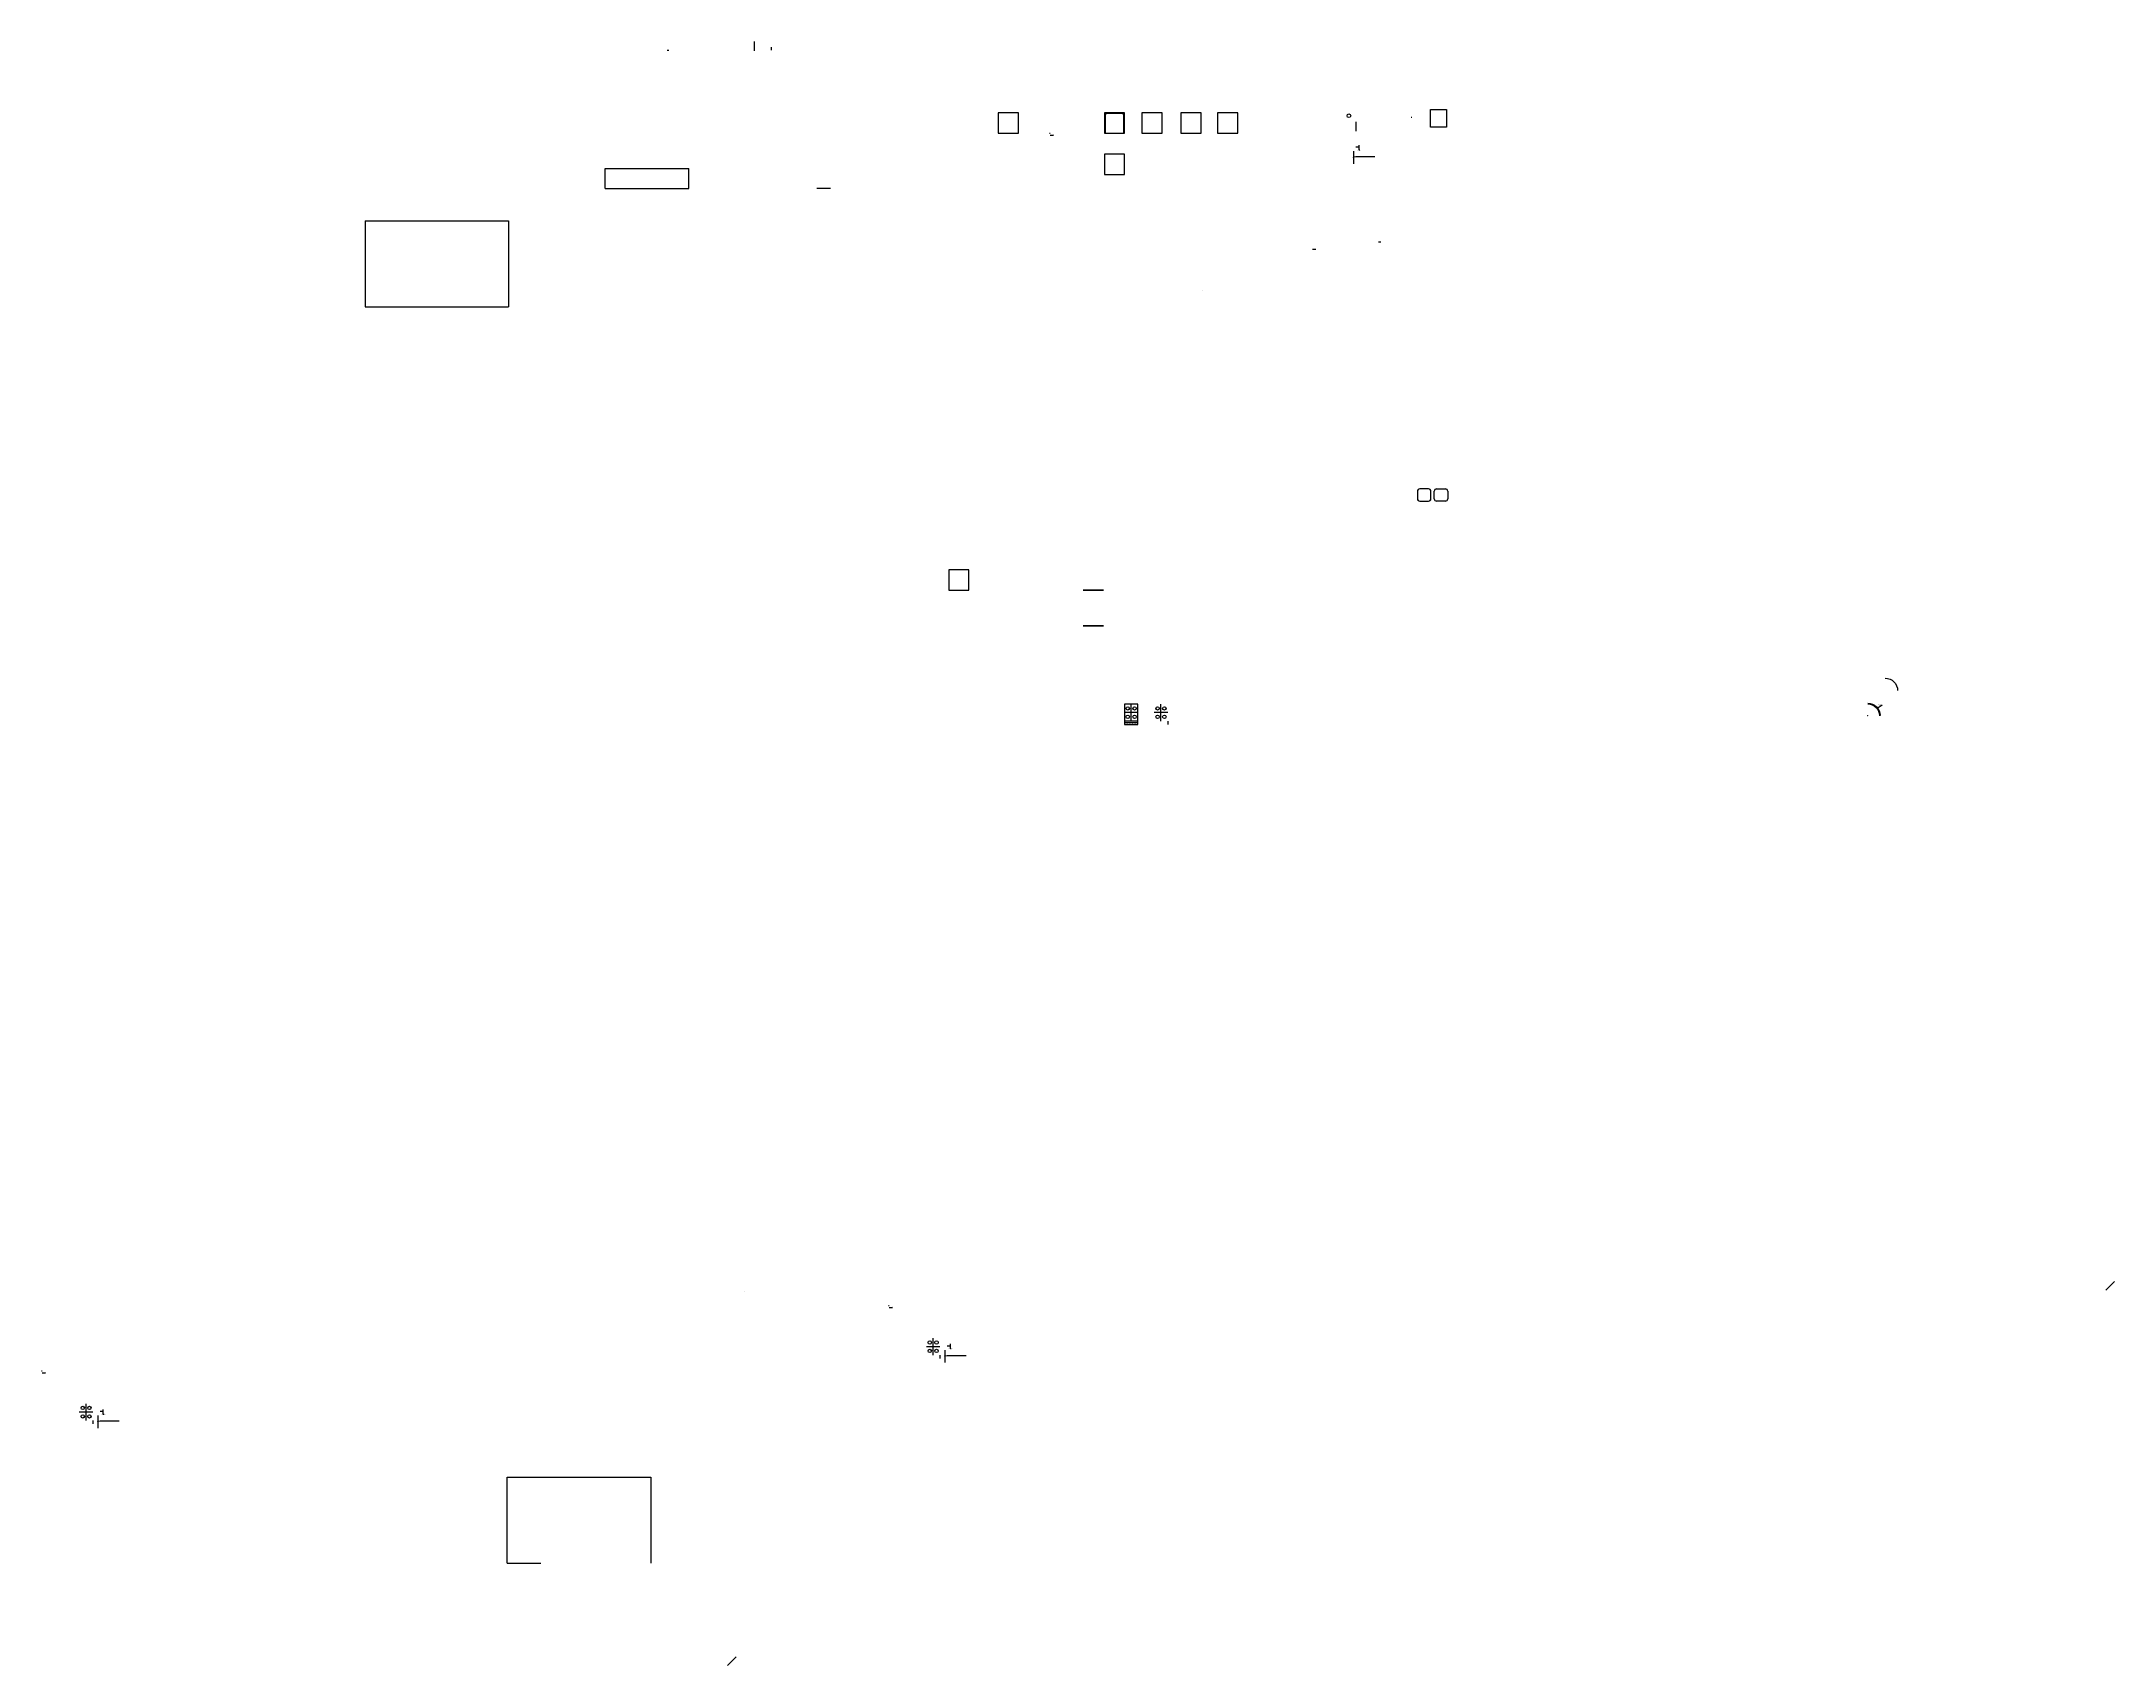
# Model space of a CAD drawing. Header units: millimetres. Extents: x -239 to 805, y -779 to 510.
# Drawn here: x 191 to 805, y 29 to 510 of the extents above; entities that cross this region are included whole.
import ezdxf

# ---------------------------------------------------------------- set-up
doc = ezdxf.new("R2010")
doc.units = ezdxf.units.MM
doc.header["$MEASUREMENT"] = 0
doc.layers.add('Ajutătoare', color=10, linetype='Continuous')
doc.layers.add('Mobilier', color=50, linetype='Continuous', plot=False)
doc.layers.add('Utilitati', color=130, linetype='Continuous', plot=False)
doc.styles.get("Standard").update_dxf_attribs({"font": 'arial.ttf'})
doc.dimstyles.get("Standard").update_dxf_attribs({"dimtxt": 0.18, "dimasz": 0.18, "dimexe": 0.18, "dimexo": 0.0625, "dimgap": 0.09, "dimtad": 0, "dimtih": 1, "dimtoh": 1, "dimdec": 4, "dimzin": 0, "dimdsep": 46, "dimtxsty": 'Standard', "dimcen": 0.09, "dimadec": 0, "dimazin": 0, "dimtfac": 1, "dimtdec": 4, "dimtofl": 0, "dimtmove": 0, "dimatfit": 3, "dimfxl": 1, "dimtolj": 1, "dimtzin": 0, "dimarcsym": 0})

# ---------------------------------------------------------------- blocks, each defined once
blk = doc.blocks.new('A$Cea5894a0')
at = {"layer": 'Ajutătoare'}
for p, q in [((-21.73, 130.68, 8.8), (-21.73, 130.68, 12.8)), ((21.06, 126.48, 17), (21.26, 126.48, 17)), ((21.26, 126.48, 17), (21.26, 126.48, 13.6)), ((21.26, 126.48, 0.9), (21.26, 126.48, 2.9)), ((21.26, 126.48, 3.1), (21.26, 126.48, 5.1)), ((21.26, 126.48, 5.3), (21.26, 126.48, 9.35)), ((21.26, 125.88, 14.3), (22.26, 125.88, 14.3)), ((22.26, 126.08, 0.9), (22.26, 126.08, 7.9)), ((22.26, 125.88, 14.3), (22.26, 125.88, 15.3)), ((37.71, 113.28, 13.97), (37.71, 109.54, 13.97)), ((37.71, 111.41, 13.97), (37.71, 111.51, 12.37)), ((38.41, 114.41, 10.18), (38.41, 114.41, 9.3)), ((39.38, 113.58, 13.96), (39.38, 115.08, 13.96)), ((39.38, 114.41, 13.96), (39.38, 114.41, 12.46)), ((39.38, 114.41, 12.46), (39.38, 114.41, 9.46)), ((39.38, 114.41, 9.46), (39.38, 114.41, 8.96)), ((39.63, 113.58, 13.96), (39.38, 113.58, 13.96)), ((-91.85, 75.63), (-49.35, 75.63)), ((-91.85, 50.13), (-91.85, 75.63)), ((-49.35, 75.63), (-49.35, 50.13)), ((-91.85, 50.13), (-81.85, 50.13)), ((-24.01, 22.48, 10), (-26.63, 19.87, 10))]:
    blk.add_line(p, q, dxfattribs=at)
at = {"layer": 'Ajutătoare', "extrusion": (1, 2.22045e-16, 2.06729e-17)}
blk.add_line((39.38, 114.41, 10.18), (38.41, 114.41, 10.18), dxfattribs=at)
at = {"layer": 'Ajutătoare', "extrusion": (0, 0, -1)}
blk.add_line((38.42, 111.65, 12.26), (44.02, 111.65, 12.26), dxfattribs=at)
at = {"layer": 'Ajutătoare', "elevation": 12.26}
blk.add_lwpolyline([(37.88, 111.58), (38.42, 111.65)], dxfattribs=at)
at = {"layer": 'Utilitati', "color": 1}
for p, q in [((34.27, 114.26), (34.27, 116.76)), ((34.27, 114.26), (32.27, 114.26)), ((34.27, 111.76), (34.27, 114.26)), ((36.27, 114.26), (34.27, 114.26))]:
    blk.add_line(p, q, dxfattribs=at)
at = {"layer": 'Utilitati'}
blk.add_line((36.27, 111.76), (36.27, 110.76), dxfattribs=at)
at = {"layer": 'Utilitati', "extrusion": (0, -1, -2.22045e-16)}
for p, q in [((38.83, 113.58, 14.91), (38.83, 113.58, 14.41)), ((39.93, 113.58, 14.91), (39.93, 113.58, 14.41))]:
    blk.add_line(p, q, dxfattribs=at)
at = {"layer": 'Utilitati', "color": 1}
for centre in [(33.27, 115.51), (33.27, 113.01), (35.27, 115.51), (35.27, 113.01)]:
    blk.add_circle(centre, 0.5, dxfattribs=at)
blk = doc.blocks.new('*D7')
at = {"color": 0, "lineweight": -2, "transparency": 16777216}
for p, q in [((736.18, 313.13), (735.06, 312.3)), ((736, 313.13), (736.18, 313.13)), ((731.84, 310.01), (732.02, 310.01)), ((731.93, 309.92), (731.93, 310.1))]:
    blk.add_line(p, q, dxfattribs=at)
at = {"color": 0, "transparency": 16777216}
blk.add_solid([(735.04, 312.33), (735.08, 312.28), (734.91, 312.2)], dxfattribs=at)
at = {"layer": 'Defpoints', "color": 0, "transparency": 16777216}
for p in [(731.93, 310.01, 0.05), (734.91, 312.2, 0.05)]:
    blk.add_point(p, dxfattribs=at)
at = {"color": 0, "transparency": 16777216, "insert": (735.45, 313.13), "char_height": 0.18, "attachment_point": 5}
blk.add_mtext('\\A1;R3.7000', dxfattribs=at)

msp = doc.modelspace()

# ---------------------------------------------------------------- linework, layer by layer
at = {"layer": 'Ajutătoare'}
for p, q in [((376.43229, 507.03703, -10), (376.93229, 507.03703, -10)), ((489.68939, 482.46082, -9.58835), (489.88939, 482.46082, -9.58835)), ((489.88939, 482.46082, -9.58835), (489.88939, 482.46082, -12.98835)), ((489.88939, 482.46082, -25.68835), (489.88939, 482.46082, -23.68835)), ((489.88939, 482.46082, -23.48835), (489.88939, 482.46082, -21.48835)), ((489.88939, 482.46082, -21.28835), (489.88939, 482.46082, -17.23835)), ((489.88939, 481.86082, -12.28835), (490.88939, 481.86082, -12.28835)), ((490.88939, 482.06082, -25.68835), (490.88939, 482.06082, -18.68835)), ((490.88939, 481.86082, -12.28835), (490.88939, 481.86082, -11.28835)), ((581.33517, 477.44635, 4.17), (581.33517, 478.94635, 4.17)), ((579.67383, 477.14346, 4.18), (579.67383, 473.40346, 4.18)), ((579.67383, 475.27346, 4.18), (579.67383, 475.37346, 2.58)), ((581.33517, 478.27346, 4.17), (581.33517, 478.27346, 2.67)), ((581.33517, 478.27346, 2.67), (581.33517, 478.27346, -0.33)), ((581.58517, 477.44635, 4.17), (581.33517, 477.44635, 4.17)), ((424.78921, 466.04132, -13.88835), (420.77921, 466.04132, -13.88835)), ((424.78921, 466.04132, -8.88835), (424.78921, 466.04132, -9.88835)), ((424.78921, 466.04132, -8.88835), (424.78921, 466.04132, -13.88835)), ((287.02827, 456.5352, -19.88835), (329.52827, 456.5352, -19.88835)), ((287.02827, 456.5352, -19.88835), (287.02827, 431.0352, -19.88835)), ((329.52827, 456.5352, -19.88835), (329.52827, 431.0352, -19.88835)), ((567.52701, 448.12811, -39.78835), (568.52701, 448.12811, -39.78835)), ((568.52701, 448.12811, -39.78835), (568.52701, 448.12811, -38.78835)), ((534.99919, 435.90195, -40.28835), (534.99919, 435.90195, -33.28835)), ((287.02827, 431.0352, -19.88835), (329.52827, 431.0352, -19.88835)), ((513.86084, 310.90737, -21.88835), (513.86084, 313.40737, -21.88835)), ((513.86084, 310.90737, -21.88835), (511.86084, 310.90737, -21.88835)), ((515.86084, 307.90737, -21.88835), (511.86084, 307.90737, -21.88835)), ((513.86084, 308.40737, -21.88835), (513.86084, 310.90737, -21.88835)), ((515.86084, 310.90737, -21.88835), (513.86084, 310.90737, -21.88835)), ((805.02219, 142.4916, 10.00003), (802.4059, 139.87531, 10.00003)), ((191.20739, 116.02619, 3.11165), (191.40739, 116.02619, 3.11165)), ((191.40739, 116.02619, 3.11165), (191.40739, 116.02619, -0.28835)), ((191.40739, 116.02619, -12.98835), (191.40739, 116.02619, -10.98835)), ((191.40739, 116.02619, -10.78835), (191.40739, 116.02619, -8.78835)), ((191.40739, 116.02619, -8.58835), (191.40739, 116.02619, -4.53835)), ((191.40739, 115.42619, 0.41165), (192.40739, 115.42619, 0.41165)), ((192.40739, 115.62619, -12.98835), (192.40739, 115.62619, -5.98835)), ((192.40739, 115.42619, 0.41165), (192.40739, 115.42619, 1.41165)), ((209.52289, 103.12877, 0.07), (209.52289, 104.62877, 0.07)), ((207.86156, 102.82587, 0.08), (207.86156, 99.08587, 0.08)), ((207.86156, 100.95587, 0.08), (207.86156, 101.05587, -1.52)), ((208.56055, 103.95587, -3.70369), (208.56055, 103.95587, -4.59031)), ((209.52289, 103.95587, 0.07), (209.52289, 103.95587, -1.43)), ((209.52289, 103.95587, -1.43), (209.52289, 103.95587, -4.43)), ((209.52289, 103.95587, -4.43), (209.52289, 103.95587, -4.93)), ((209.77289, 103.12877, 0.07), (209.52289, 103.12877, 0.07))]:
    msp.add_line(p, q, dxfattribs=at)
at = {"layer": 'Ajutătoare', "extrusion": (1, 2.22045e-16, 2.06729e-17)}
for p, q in [((581.33517, 478.27346, 0.39631), (580.37283, 478.27346, 0.39631)), ((209.52289, 103.95587, -3.70369), (208.56055, 103.95587, -3.70369))]:
    msp.add_line(p, q, dxfattribs=at)
at = {"layer": 'Ajutătoare', "extrusion": (0, 0, -1)}
for p, q in [((580.37517, 475.51635, 2.47), (585.9805, 475.51635, 2.47)), ((208.56289, 101.19877, -1.63), (214.16822, 101.19877, -1.63))]:
    msp.add_line(p, q, dxfattribs=at)
at = {"layer": 'Ajutătoare', "extrusion": (1, 2.22045e-16, 2.06729e-17)}
for points, elevation in [([(509.61069, -7.43376, -0.434534242), (506.85359, -5, 6.518268931)], 402.18652), ([(485.77346, 0.03624, -0.434534242), (483.01635, 2.47, 6.518268931)], 580.37517)]:
    msp.add_lwpolyline(points, format="xyb", dxfattribs=dict(at, elevation=elevation))
at = {"layer": 'Ajutătoare', "extrusion": (1, -4.93038e-32, 0), "elevation": 407.31973}
msp.add_lwpolyline([(507.04716, -6.06231, 0.443128998), (507.87427, -6.81231, -3.294158925)], format="xyb", dxfattribs=at)
at = {"layer": 'Ajutătoare'}
for points, elevation in [([(579.83993, 475.44482), (580.37517, 475.51635)], 2.47), ([(208.02765, 101.12724), (208.56289, 101.19877)], -1.63)]:
    msp.add_lwpolyline(points, dxfattribs=dict(at, elevation=elevation))
for points in [[(505.68029, 347.1987, -13.88835), (499.68029, 347.1987, -13.88835), (499.68029, 347.1987, -15.38835), (505.68029, 347.1987, -15.38835)], [(499.68029, 347.1987, -23.88835), (499.68029, 347.1987, -21.88835), (505.68029, 347.1987, -21.88835), (505.68029, 347.1987, -23.88835)], [(505.68029, 347.1987, -15.38835), (499.68029, 347.1987, -15.38835), (499.68029, 347.1987, -21.88835), (505.68029, 347.1987, -21.88835)], [(499.68029, 336.60391, -21.88835), (505.68029, 336.60391, -21.88835), (505.68029, 336.60391, -15.38835), (499.68029, 336.60391, -15.38835)]]:
    msp.add_polyline3d(points, close=True, dxfattribs=at)
msp.add_circle((578.33517, 487.62047, -0.16403), 0.54, dxfattribs=at)
for p in [(512.66084, 307.90737, -21.88835), (513.46084, 307.90737, -21.88835), (514.26084, 307.90737, -21.88835), (515.06084, 307.90737, -21.88835)]:
    msp.add_point(p, dxfattribs=at)
at = {"layer": 'Mobilier'}
for p, q in [((358.12285, 466.04132, -18.88835), (358.12285, 472.04132, -18.88835)), ((358.12285, 472.04132, -18.88835), (382.92285, 472.04132, -18.88835)), ((382.92285, 466.04132, -18.88835), (382.92285, 472.04132, -18.88835)), ((358.12285, 466.04132, -18.88835), (382.92285, 466.04132, -18.88835))]:
    msp.add_line(p, q, dxfattribs=at)
at = {"layer": 'Mobilier', "extrusion": (0, 0, -1)}
for centre, radius in [((-737.09897, 317.42029), 3.7), ((-737.09897, 317.42029, -0.1), 3.7), ((-731.92871, 310.00927, -0.05), 3.7), ((-731.93928, 309.9955, -0.05), 3.5)]:
    msp.add_arc(centre, radius, 90, 180, dxfattribs=at)
at = {"layer": 'Utilitati'}
for p, q in [((480.49923, 488.46082, -27.58835), (474.49923, 488.46082, -27.58835)), ((474.49923, 488.46082, -27.58835), (474.49923, 482.46082, -27.58835)), ((480.49923, 482.46082, -27.58835), (480.49923, 488.46082, -27.58835)), ((596.92624, 487.14364, -14.83835), (596.71914, 487.14364, -14.83835)), ((602.4467, 489.47824, -14.88835), (607.1767, 489.47824, -14.88835)), ((602.4467, 484.27824, -14.88835), (602.4467, 489.47824, -14.88835)), ((607.1767, 489.47824, -14.88835), (607.1767, 484.27824, -14.88835)), ((474.49923, 482.46082, -27.58835), (480.49923, 482.46082, -27.58835)), ((607.1767, 484.27824, -14.88835), (602.4467, 484.27824, -14.88835)), ((587.12624, 450.27033, -14.87835), (587.79624, 450.27033, -14.87835)), ((603.59726, 374.22656, -14.88835), (603.59726, 376.42656, -14.88835)), ((604.29726, 377.12656, -14.88835), (606.89726, 377.12656, -14.88835)), ((607.59726, 376.42656, -14.88835), (607.59726, 374.22656, -14.88835)), ((606.89726, 373.52656, -14.88835), (604.29726, 373.52656, -14.88835)), ((459.83311, 353.1987, -23.88835), (459.83311, 347.1987, -23.88835)), ((465.83311, 353.1987, -23.88835), (459.83311, 353.1987, -23.88835)), ((465.83311, 347.1987, -23.88835), (465.83311, 353.1987, -23.88835)), ((459.83311, 347.1987, -23.88835), (465.83311, 347.1987, -23.88835)), ((511.86084, 313.40737, -21.88835), (511.86084, 308.40737, -21.88835)), ((515.86084, 313.40737, -21.88835), (511.86084, 313.40737, -21.88835)), ((515.86084, 308.40737, -21.88835), (515.86084, 313.40737, -21.88835)), ((511.86084, 308.40737, -21.88835), (511.86084, 307.40737, -21.88835)), ((515.86084, 308.40737, -21.88835), (511.86084, 308.40737, -21.88835)), ((511.86084, 307.40737, -21.88835), (515.86084, 307.40737, -21.88835)), ((515.86084, 307.40737, -21.88835), (515.86084, 308.40737, -21.88835)), ((524.67898, 308.40737, -21.88835), (524.67898, 307.40737, -21.88835)), ((206.41631, 101.3092, -13.88835), (206.41631, 100.3092, -13.88835))]:
    msp.add_line(p, q, dxfattribs=at)
at = {"layer": 'Utilitati', "extrusion": (0, -1, -2.22045e-16)}
for p, q in [((580.78517, 477.44635, 5.12), (580.78517, 477.44635, 4.62)), ((581.88517, 477.44635, 5.12), (581.88517, 477.44635, 4.62)), ((208.97289, 103.12877, 1.02), (208.97289, 103.12877, 0.52)), ((210.07289, 103.12877, 1.02), (210.07289, 103.12877, 0.52))]:
    msp.add_line(p, q, dxfattribs=at)
at = {"layer": 'Utilitati', "color": 1}
for p, q in [((522.67898, 310.90737, -21.88835), (522.67898, 313.40737, -21.88835)), ((522.67898, 310.90737, -21.88835), (520.67898, 310.90737, -21.88835)), ((522.67898, 308.40737, -21.88835), (522.67898, 310.90737, -21.88835)), ((524.67898, 310.90737, -21.88835), (522.67898, 310.90737, -21.88835)), ((204.41631, 103.8092, -13.88835), (204.41631, 106.3092, -13.88835)), ((204.41631, 103.8092, -13.88835), (202.41631, 103.8092, -13.88835)), ((204.41631, 101.3092, -13.88835), (204.41631, 103.8092, -13.88835)), ((206.41631, 103.8092, -13.88835), (204.41631, 103.8092, -13.88835))]:
    msp.add_line(p, q, dxfattribs=at)
at = {"layer": 'Utilitati', "elevation": -27.58835}
for points in [[(511.92811, 482.46082), (511.92811, 488.46082), (505.92811, 488.46082), (505.92811, 482.46082)], [(523.01383, 482.46082), (523.01383, 488.46082), (517.01383, 488.46082), (517.01383, 482.46082)], [(534.5776, 482.46082), (534.5776, 488.46082), (528.5776, 488.46082), (528.5776, 482.46082)], [(545.45593, 482.46082), (545.45593, 488.46082), (539.45593, 488.46082), (539.45593, 482.46082)], [(511.92811, 470.23465), (511.92811, 476.23465), (505.92811, 476.23465), (505.92811, 470.23465)]]:
    msp.add_lwpolyline(points, close=True, dxfattribs=at)
at = {"layer": 'Utilitati'}
for points, elevation in [([(511.72811, 482.46082), (511.72811, 487.76082, 0.414213562), (511.22811, 488.26082), (506.62811, 488.26082, 0.414213562), (506.12811, 487.76082), (506.12811, 482.46082)], -27.58835), ([(598.59726, 376.42656), (598.59726, 374.22656, 0.414213562), (599.29726, 373.52656), (601.89726, 373.52656, 0.414213562), (602.59726, 374.22656), (602.59726, 376.42656, 0.414213562), (601.89726, 377.12656), (599.29726, 377.12656, 0.414213562)], -14.88835), ([(598.60726, 376.42656), (598.60726, 374.22656, 0.414213562), (599.29726, 373.53656), (601.89726, 373.53656, 0.414213562), (602.58726, 374.22656), (602.58726, 376.42656, 0.414213562), (601.89726, 377.11656), (599.29726, 377.11656, 0.414213562)], -14.88835)]:
    msp.add_lwpolyline(points, format="xyb", close=True, dxfattribs=dict(at, elevation=elevation))
at = {"layer": 'Utilitati', "color": 1}
for centre in [(512.86084, 312.15737, -21.88835), (512.86084, 309.65737, -21.88835), (514.86084, 312.15737, -21.88835), (514.86084, 309.65737, -21.88835), (521.67898, 312.15737, -21.88835), (521.67898, 309.65737, -21.88835), (523.67898, 312.15737, -21.88835), (523.67898, 309.65737, -21.88835), (203.41631, 105.0592, -13.88835), (205.41631, 105.0592, -13.88835), (203.41631, 102.5592, -13.88835), (205.41631, 102.5592, -13.88835)]:
    msp.add_circle(centre, 0.5, dxfattribs=at)
at = {"layer": 'Utilitati'}
for centre, start, end in [((604.29726, 376.42656, -14.88835), 90, 180), ((606.89726, 376.42656, -14.88835), 0, 90), ((604.29726, 374.22656, -14.88835), 180, 270), ((606.89726, 374.22656, -14.88835), 270, 0)]:
    msp.add_arc(centre, 0.7, start, end, dxfattribs=at)

# ---------------------------------------------------------------- block references
msp.add_blockref('A$Cea5894a0', (420.95361, 8.92114))

# ---------------------------------------------------------------- dimensions: what is measured, and where the dimension line sits
dim = msp.add_radius_dim(center=(731.92871, 310.00927, 0.05), mpoint=(734.91261, 312.19704, 0.05), dimstyle='Standard')
dim.commit()
dim.dimension.update_dxf_attribs({"geometry": '*D7', "text_midpoint": (735.44985, 313.12577), "dimtype": 164})

doc.saveas('drawing.dxf')
